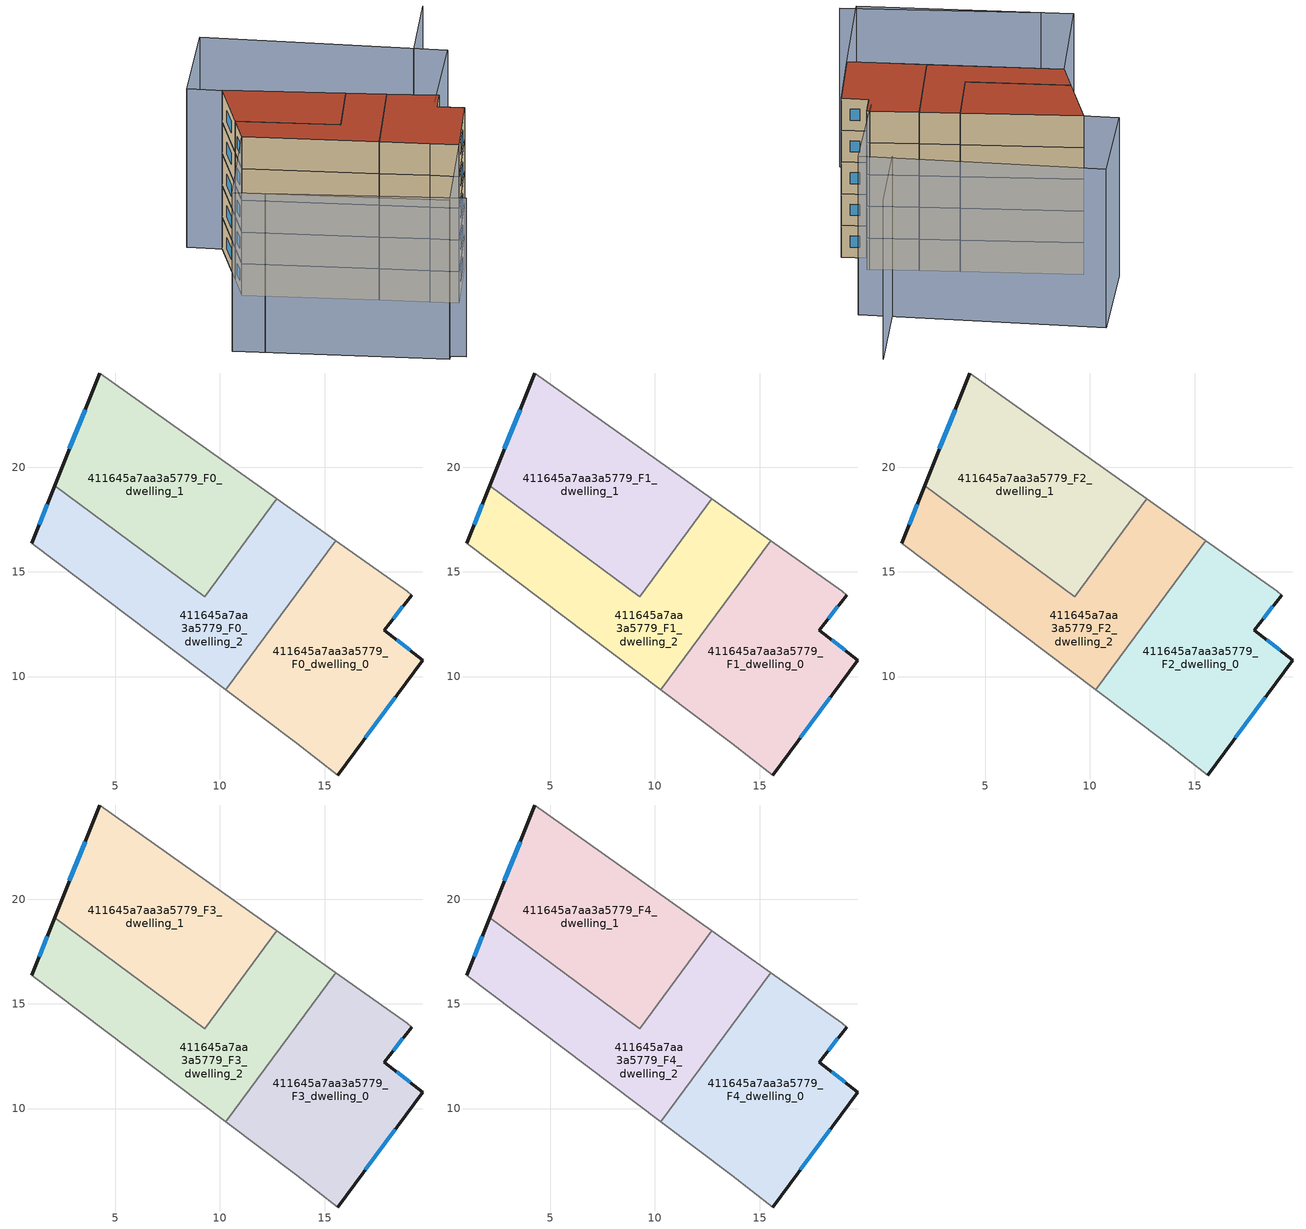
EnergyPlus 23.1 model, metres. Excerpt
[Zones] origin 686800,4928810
411645a7aa3a5779_F0_dwelling_0
 floor ground (EU_floor_Construction): 18.94,14.07 19.16,13.9 17.85,12.22 19.7,10.79 15.63,5.3 13.68,6.81 10.27,9.38 15.54,16.48 z0
 wall outside (EU_wall_Construction): 15.63,5.3 19.7,10.79 17.85,12.22 19.16,13.9 z0:3
 wall adiabatic (EU_wall_Construction): 19.16,13.9 18.94,14.07 15.54,16.48 / 10.27,9.38 13.68,6.81 15.63,5.3 z0:3
 wall to 411645a7aa3a5779_F0_dwelling_2 (EU_wall_Construction): 15.54,16.48 10.27,9.38 z0:3
 window (EU_Window_Construction): 18.28,12.76 18.73,13.35 / 19.1,11.25 18.45,11.75 / 16.95,7.08 18.38,9 z0.98:2.02
411645a7aa3a5779_F0_dwelling_1
 floor ground (EU_floor_Construction): 12.73,18.49 9.27,13.82 2.1,19.12 4.26,24.51 z0
 wall outside (EU_wall_Construction): 4.26,24.51 2.1,19.12 z0:3
 wall adiabatic (EU_wall_Construction): 12.73,18.49 4.26,24.51 z0:3
 wall to 411645a7aa3a5779_F0_dwelling_2 (EU_wall_Construction): 9.27,13.82 12.73,18.49 / 2.1,19.12 9.26,13.82 z0:3
 window (EU_Window_Construction): 3.56,22.76 2.81,20.88 z0.98:2.02
411645a7aa3a5779_F0_dwelling_2
 floor ground (EU_floor_Construction): 15.54,16.48 10.27,9.38 1,16.37 2.1,19.12 9.27,13.82 12.73,18.49 z0
 wall outside (EU_wall_Construction): 2.1,19.12 1,16.37 z0:3
 wall adiabatic (EU_wall_Construction): 15.54,16.48 12.73,18.49 / 1,16.37 10.27,9.38 z0:3
 window (EU_Window_Construction): 1.74,18.23 1.36,17.26 z0.98:2.02
411645a7aa3a5779_F1_dwelling_0
 floor to 411645a7aa3a5779_F0_dwelling_0 (EU_floor_Construction): 18.94,14.07 19.16,13.9 17.85,12.22 19.7,10.79 15.63,5.3 13.68,6.81 10.27,9.38 15.54,16.48 z3
 wall outside (EU_wall_Construction): 15.63,5.3 19.7,10.79 17.85,12.22 19.16,13.9 z3:6
 wall adiabatic (EU_wall_Construction): 19.16,13.9 18.94,14.07 15.54,16.48 / 10.27,9.38 13.68,6.81 15.63,5.3 z3:6
 wall to 411645a7aa3a5779_F1_dwelling_2 (EU_wall_Construction): 15.54,16.48 10.27,9.38 z3:6
 window (EU_Window_Construction): 18.28,12.76 18.73,13.35 / 19.1,11.25 18.45,11.75 / 16.95,7.08 18.38,9 z3.98:5.02
411645a7aa3a5779_F1_dwelling_1
 floor to 411645a7aa3a5779_F0_dwelling_1 (EU_floor_Construction): 12.73,18.49 9.26,13.82 2.1,19.12 4.26,24.51 z3
 wall outside (EU_wall_Construction): 4.26,24.51 2.1,19.12 z3:6
 wall adiabatic (EU_wall_Construction): 12.73,18.49 4.26,24.51 z3:6
 wall to 411645a7aa3a5779_F1_dwelling_2 (EU_wall_Construction): 9.27,13.82 12.73,18.49 / 2.1,19.12 9.26,13.82 z3:6
 window (EU_Window_Construction): 3.56,22.76 2.81,20.88 z3.98:5.02
411645a7aa3a5779_F1_dwelling_2
 floor to 411645a7aa3a5779_F0_dwelling_2 (EU_floor_Construction): 15.54,16.48 10.27,9.38 1,16.37 2.1,19.12 9.26,13.82 12.73,18.49 z3
 wall outside (EU_wall_Construction): 2.1,19.12 1,16.37 z3:6
 wall adiabatic (EU_wall_Construction): 15.54,16.48 12.73,18.49 / 1,16.37 10.27,9.38 z3:6
 window (EU_Window_Construction): 1.74,18.23 1.36,17.26 z3.98:5.02
411645a7aa3a5779_F2_dwelling_0
 floor to 411645a7aa3a5779_F1_dwelling_0 (EU_floor_Construction): 18.94,14.07 19.16,13.9 17.85,12.22 19.7,10.79 15.63,5.3 13.68,6.81 10.27,9.38 15.54,16.48 z6
 wall outside (EU_wall_Construction): 15.63,5.3 19.7,10.79 17.85,12.22 19.16,13.9 z6:9
 wall adiabatic (EU_wall_Construction): 19.16,13.9 18.94,14.07 15.54,16.48 / 10.27,9.38 13.68,6.81 15.63,5.3 z6:9
 wall to 411645a7aa3a5779_F2_dwelling_2 (EU_wall_Construction): 15.54,16.48 10.27,9.38 z6:9
 window (EU_Window_Construction): 18.28,12.76 18.73,13.35 / 19.1,11.25 18.45,11.75 / 16.95,7.08 18.38,9 z6.98:8.02
411645a7aa3a5779_F2_dwelling_1
 floor to 411645a7aa3a5779_F1_dwelling_1 (EU_floor_Construction): 12.73,18.49 9.26,13.82 2.1,19.12 4.26,24.51 z6
 wall outside (EU_wall_Construction): 4.26,24.51 2.1,19.12 z6:9
 wall adiabatic (EU_wall_Construction): 12.73,18.49 4.26,24.51 z6:9
 wall to 411645a7aa3a5779_F2_dwelling_2 (EU_wall_Construction): 9.27,13.82 12.73,18.49 / 2.1,19.12 9.26,13.82 z6:9
 window (EU_Window_Construction): 3.56,22.76 2.81,20.88 z6.98:8.02
411645a7aa3a5779_F2_dwelling_2
 floor to 411645a7aa3a5779_F1_dwelling_2 (EU_floor_Construction): 15.54,16.48 10.27,9.38 1,16.37 2.1,19.12 9.26,13.82 12.73,18.49 z6
 wall outside (EU_wall_Construction): 2.1,19.12 1,16.37 z6:9
 wall adiabatic (EU_wall_Construction): 15.54,16.48 12.73,18.49 / 1,16.37 10.27,9.38 z6:9
 window (EU_Window_Construction): 1.74,18.23 1.36,17.26 z6.98:8.02
411645a7aa3a5779_F3_dwelling_0
 floor to 411645a7aa3a5779_F2_dwelling_0 (EU_floor_Construction): 18.94,14.07 19.16,13.9 17.85,12.22 19.7,10.79 15.63,5.3 13.68,6.81 10.27,9.38 15.54,16.48 z9
 wall outside (EU_wall_Construction): 15.63,5.3 19.7,10.79 17.85,12.22 19.16,13.9 z9:12
 wall adiabatic (EU_wall_Construction): 19.16,13.9 18.94,14.07 15.54,16.48 / 10.27,9.38 13.68,6.81 15.63,5.3 z9:12
 wall to 411645a7aa3a5779_F3_dwelling_2 (EU_wall_Construction): 15.54,16.48 10.27,9.38 z9:12
 window (EU_Window_Construction): 18.28,12.76 18.73,13.35 / 19.1,11.25 18.45,11.75 / 16.95,7.08 18.38,9 z9.98:11.02
411645a7aa3a5779_F3_dwelling_1
 floor to 411645a7aa3a5779_F2_dwelling_1 (EU_floor_Construction): 12.73,18.49 9.26,13.82 2.1,19.12 4.26,24.51 z9
 wall outside (EU_wall_Construction): 4.26,24.51 2.1,19.12 z9:12
 wall adiabatic (EU_wall_Construction): 12.73,18.49 4.26,24.51 z9:12
 wall to 411645a7aa3a5779_F3_dwelling_2 (EU_wall_Construction): 9.27,13.82 12.73,18.49 / 2.1,19.12 9.26,13.82 z9:12
 window (EU_Window_Construction): 3.56,22.76 2.81,20.88 z9.98:11.02
411645a7aa3a5779_F3_dwelling_2
 floor to 411645a7aa3a5779_F2_dwelling_2 (EU_floor_Construction): 15.54,16.48 10.27,9.38 1,16.37 2.1,19.12 9.26,13.82 12.73,18.49 z9
 wall outside (EU_wall_Construction): 2.1,19.12 1,16.37 z9:12
 wall adiabatic (EU_wall_Construction): 15.54,16.48 12.73,18.49 / 1,16.37 10.27,9.38 z9:12
 window (EU_Window_Construction): 1.74,18.23 1.36,17.26 z9.98:11.02
411645a7aa3a5779_F4_dwelling_0
 floor to 411645a7aa3a5779_F3_dwelling_0 (EU_floor_Construction): 18.94,14.07 19.16,13.9 17.85,12.22 19.7,10.79 15.63,5.3 13.68,6.81 10.27,9.38 15.54,16.48 z12
 wall outside (EU_wall_Construction): 15.63,5.3 19.7,10.79 17.85,12.22 19.16,13.9 z12:15
 wall adiabatic (EU_wall_Construction): 19.16,13.9 18.94,14.07 15.54,16.48 / 10.27,9.38 13.68,6.81 15.63,5.3 z12:15
 wall to 411645a7aa3a5779_F4_dwelling_2 (EU_wall_Construction): 15.54,16.48 10.27,9.38 z12:15
 window (EU_Window_Construction): 18.28,12.76 18.73,13.35 / 19.1,11.25 18.45,11.75 / 16.95,7.08 18.38,9 z12.98:14.02
 roof outside (EU_roof_Construction): 15.63,5.3 19.7,10.79 17.85,12.22 19.16,13.9 18.94,14.07 15.54,16.48 10.27,9.38 13.68,6.81 z15
411645a7aa3a5779_F4_dwelling_1
 floor to 411645a7aa3a5779_F3_dwelling_1 (EU_floor_Construction): 12.73,18.49 9.26,13.82 2.1,19.12 4.26,24.51 z12
 wall outside (EU_wall_Construction): 4.26,24.51 2.1,19.12 z12:15
 wall adiabatic (EU_wall_Construction): 12.73,18.49 4.26,24.51 z12:15
 wall to 411645a7aa3a5779_F4_dwelling_2 (EU_wall_Construction): 9.27,13.82 12.73,18.49 / 2.1,19.12 9.26,13.82 z12:15
 window (EU_Window_Construction): 3.56,22.76 2.81,20.88 z12.98:14.02
 roof outside (EU_roof_Construction): 9.27,13.82 12.73,18.49 4.26,24.51 2.1,19.12 z15
411645a7aa3a5779_F4_dwelling_2
 floor to 411645a7aa3a5779_F3_dwelling_2 (EU_floor_Construction): 15.54,16.48 10.27,9.38 1,16.37 2.1,19.12 9.26,13.82 12.73,18.49 z12
 wall outside (EU_wall_Construction): 2.1,19.12 1,16.37 z12:15
 wall adiabatic (EU_wall_Construction): 15.54,16.48 12.73,18.49 / 1,16.37 10.27,9.38 z12:15
 window (EU_Window_Construction): 1.74,18.23 1.36,17.26 z12.98:14.02
 roof outside (EU_roof_Construction): 10.27,9.38 15.54,16.48 12.73,18.49 9.27,13.82 2.1,19.12 1,16.37 z15
shading: -2.99,6.43 10.82,-3.36 / 26.89,28.58 21.9,22.24 / 1,16.37 15.65,5.32 / 15.65,5.32 9.43,-2.93 / 9.43,-2.93 -5.22,8.11 / -5.22,8.11 1,16.37 / 24.26,20.59 18.2,13.16 / 18.2,13.16 1.91,26.42 / 1.91,26.42 7.97,33.86 / 7.97,33.86 24.26,20.59 z0:15
[Building]
EU S2 Campaign: North Axis=0; Terrain=City; Solar Distribution=FullExterior
[Site:Location]
Bologna: Latitude=44.5; Longitude=11.25; Time Zone=1; Elevation=37
[SizingPeriod:WeatherFileDays]
AnnualSizingPeriod: Begin Month=1; Begin Day of Month=1; End Month=12; End Day of Month=31; Day of Week for Start Day=Monday; Use Weather File Daylight Saving Period=No; Use Weather File Rain and Snow Indicators=No
[MATERIAL]
EU_InternalMass_Material: Roughness=MediumRough; Thickness=0.1; Conductivity=1; Density=1800; Specific Heat=900; Thermal Absorptance=0.9; Solar Absorptance=0.7; Visible Absorptance=0.7
[MATERIAL:NOMASS] Roughness=MediumRough; Thermal Absorptance=0.9; Solar Absorptance=0.7; Visible Absorptance=0.7
Name | Thermal Resistance
EU_wall_NoMass | 0.905828
EU_roof_NoMass | 0.37593
EU_floor_NoMass | 0.67114
[WINDOWMATERIAL:SIMPLEGLAZINGSYSTEM]
EU_Window_SimpleGlazing: UFactor=4.52486; Solar Heat Gain Coefficient=0.85; Visible Transmittance=0.85
[CONSTRUCTION]
EU_wall_Construction: EU_wall_NoMass
EU_roof_Construction: EU_roof_NoMass
EU_floor_Construction: EU_floor_NoMass
EU_Window_Construction: EU_Window_SimpleGlazing
EU_InternalMass_Construction: EU_InternalMass_Material
[ZONE] Type=1; Multiplier=1; Ceiling Height=autocalculate; Floor Area=autocalculate; Part of Total Floor Area=Yes
Name | Volume
411645a7aa3a5779_F0_dwelling_0; 411645a7aa3a5779_F1_dwelling_0; 411645a7aa3a5779_F2_dwelling_0; 411645a7aa3a5779_F3_dwelling_0; 411645a7aa3a5779_F4_dwelling_0 | 165.553
411645a7aa3a5779_F0_dwelling_1; 411645a7aa3a5779_F1_dwelling_1; 411645a7aa3a5779_F2_dwelling_1; 411645a7aa3a5779_F3_dwelling_1; 411645a7aa3a5779_F4_dwelling_1 | 165.559
411645a7aa3a5779_F0_dwelling_2 | 165.56
411645a7aa3a5779_F1_dwelling_2; 411645a7aa3a5779_F2_dwelling_2; 411645a7aa3a5779_F3_dwelling_2; 411645a7aa3a5779_F4_dwelling_2 | 165.558
[INTERNALMASS] Construction=EU_InternalMass_Construction
Name | Zone or ZoneList | Surface Area
411645a7aa3a5779_F0_dwelling_0_EU_InternalMass | 411645a7aa3a5779_F0_dwelling_0 | 55.1851
411645a7aa3a5779_F0_dwelling_1_EU_InternalMass | 411645a7aa3a5779_F0_dwelling_1 | 55.184
411645a7aa3a5779_F0_dwelling_2_EU_InternalMass | 411645a7aa3a5779_F0_dwelling_2 | 55.1863
411645a7aa3a5779_F1_dwelling_0_EU_InternalMass | 411645a7aa3a5779_F1_dwelling_0 | 55.1851
411645a7aa3a5779_F1_dwelling_1_EU_InternalMass | 411645a7aa3a5779_F1_dwelling_1 | 55.184
411645a7aa3a5779_F1_dwelling_2_EU_InternalMass | 411645a7aa3a5779_F1_dwelling_2 | 55.1863
411645a7aa3a5779_F2_dwelling_0_EU_InternalMass | 411645a7aa3a5779_F2_dwelling_0 | 55.1851
411645a7aa3a5779_F2_dwelling_1_EU_InternalMass | 411645a7aa3a5779_F2_dwelling_1 | 55.184
411645a7aa3a5779_F2_dwelling_2_EU_InternalMass | 411645a7aa3a5779_F2_dwelling_2 | 55.1863
411645a7aa3a5779_F3_dwelling_0_EU_InternalMass | 411645a7aa3a5779_F3_dwelling_0 | 55.1851
411645a7aa3a5779_F3_dwelling_1_EU_InternalMass | 411645a7aa3a5779_F3_dwelling_1 | 55.184
411645a7aa3a5779_F3_dwelling_2_EU_InternalMass | 411645a7aa3a5779_F3_dwelling_2 | 55.1863
411645a7aa3a5779_F4_dwelling_0_EU_InternalMass | 411645a7aa3a5779_F4_dwelling_0 | 55.1851
411645a7aa3a5779_F4_dwelling_1_EU_InternalMass | 411645a7aa3a5779_F4_dwelling_1 | 55.184
411645a7aa3a5779_F4_dwelling_2_EU_InternalMass | 411645a7aa3a5779_F4_dwelling_2 | 55.1863
[OTHEREQUIPMENT] Fuel Type=Electricity; Design Level Calculation Method=Watts/Area; Power per Zone Floor Area=1; Fraction Latent=0; Fraction Radiant=0; Fraction Lost=0; Carbon Dioxide Generation Rate=0; EndUse Subcategory=EU_Step8_InternalGains
Name | Zone or ZoneList or Space or SpaceList | Schedule
EU_Step8_InternalGain_411645a7aa3a5779_F0_dwelling_0_f000 | 411645a7aa3a5779_F0_dwelling_0 | EU_Step8_GainSchedule_411645a7aa3a5779_F0_dwelling_0_f000
EU_Step8_InternalGain_411645a7aa3a5779_F0_dwelling_1_f000 | 411645a7aa3a5779_F0_dwelling_1 | EU_Step8_GainSchedule_411645a7aa3a5779_F0_dwelling_1_f000
EU_Step8_InternalGain_411645a7aa3a5779_F0_dwelling_2_f000 | 411645a7aa3a5779_F0_dwelling_2 | EU_Step8_GainSchedule_411645a7aa3a5779_F0_dwelling_2_f000
EU_Step8_InternalGain_411645a7aa3a5779_F1_dwelling_0_f000 | 411645a7aa3a5779_F1_dwelling_0 | EU_Step8_GainSchedule_411645a7aa3a5779_F1_dwelling_0_f000
EU_Step8_InternalGain_411645a7aa3a5779_F1_dwelling_1_f000 | 411645a7aa3a5779_F1_dwelling_1 | EU_Step8_GainSchedule_411645a7aa3a5779_F1_dwelling_1_f000
EU_Step8_InternalGain_411645a7aa3a5779_F1_dwelling_2_f000 | 411645a7aa3a5779_F1_dwelling_2 | EU_Step8_GainSchedule_411645a7aa3a5779_F1_dwelling_2_f000
EU_Step8_InternalGain_411645a7aa3a5779_F2_dwelling_0_f000 | 411645a7aa3a5779_F2_dwelling_0 | EU_Step8_GainSchedule_411645a7aa3a5779_F2_dwelling_0_f000
EU_Step8_InternalGain_411645a7aa3a5779_F2_dwelling_1_f000 | 411645a7aa3a5779_F2_dwelling_1 | EU_Step8_GainSchedule_411645a7aa3a5779_F2_dwelling_1_f000
EU_Step8_InternalGain_411645a7aa3a5779_F2_dwelling_2_f000 | 411645a7aa3a5779_F2_dwelling_2 | EU_Step8_GainSchedule_411645a7aa3a5779_F2_dwelling_2_f000
EU_Step8_InternalGain_411645a7aa3a5779_F3_dwelling_0_f000 | 411645a7aa3a5779_F3_dwelling_0 | EU_Step8_GainSchedule_411645a7aa3a5779_F3_dwelling_0_f000
EU_Step8_InternalGain_411645a7aa3a5779_F3_dwelling_1_f000 | 411645a7aa3a5779_F3_dwelling_1 | EU_Step8_GainSchedule_411645a7aa3a5779_F3_dwelling_1_f000
EU_Step8_InternalGain_411645a7aa3a5779_F3_dwelling_2_f000 | 411645a7aa3a5779_F3_dwelling_2 | EU_Step8_GainSchedule_411645a7aa3a5779_F3_dwelling_2_f000
EU_Step8_InternalGain_411645a7aa3a5779_F4_dwelling_0_f000 | 411645a7aa3a5779_F4_dwelling_0 | EU_Step8_GainSchedule_411645a7aa3a5779_F4_dwelling_0_f000
EU_Step8_InternalGain_411645a7aa3a5779_F4_dwelling_1_f000 | 411645a7aa3a5779_F4_dwelling_1 | EU_Step8_GainSchedule_411645a7aa3a5779_F4_dwelling_1_f000
EU_Step8_InternalGain_411645a7aa3a5779_F4_dwelling_2_f000 | 411645a7aa3a5779_F4_dwelling_2 | EU_Step8_GainSchedule_411645a7aa3a5779_F4_dwelling_2_f000
[ZONEVENTILATION:DESIGNFLOWRATE] Schedule=EU_AlwaysOn; Design Flow Rate Calculation Method=AirChanges/Hour; Air Changes per Hour=0.73129; Ventilation Type=Natural; Fan Pressure Rise=0; Fan Total Efficiency=1; Constant Term Coefficient=1; Temperature Term Coefficient=0; Velocity Term Coefficient=0; Velocity Squared Term Coefficient=0; Minimum Indoor Temperature=-100; Maximum Indoor Temperature=100; Delta Temperature=-100; Minimum Outdoor Temperature=-100; Maximum Outdoor Temperature=100; Maximum Wind Speed=40
Name | Zone or ZoneList or Space or SpaceList
EU_ConstantAir_411645a7aa3a5779_F0_dwelling_0 | 411645a7aa3a5779_F0_dwelling_0
EU_ConstantAir_411645a7aa3a5779_F0_dwelling_1 | 411645a7aa3a5779_F0_dwelling_1
EU_ConstantAir_411645a7aa3a5779_F0_dwelling_2 | 411645a7aa3a5779_F0_dwelling_2
EU_ConstantAir_411645a7aa3a5779_F1_dwelling_0 | 411645a7aa3a5779_F1_dwelling_0
EU_ConstantAir_411645a7aa3a5779_F1_dwelling_1 | 411645a7aa3a5779_F1_dwelling_1
EU_ConstantAir_411645a7aa3a5779_F1_dwelling_2 | 411645a7aa3a5779_F1_dwelling_2
EU_ConstantAir_411645a7aa3a5779_F2_dwelling_0 | 411645a7aa3a5779_F2_dwelling_0
EU_ConstantAir_411645a7aa3a5779_F2_dwelling_1 | 411645a7aa3a5779_F2_dwelling_1
EU_ConstantAir_411645a7aa3a5779_F2_dwelling_2 | 411645a7aa3a5779_F2_dwelling_2
EU_ConstantAir_411645a7aa3a5779_F3_dwelling_0 | 411645a7aa3a5779_F3_dwelling_0
EU_ConstantAir_411645a7aa3a5779_F3_dwelling_1 | 411645a7aa3a5779_F3_dwelling_1
EU_ConstantAir_411645a7aa3a5779_F3_dwelling_2 | 411645a7aa3a5779_F3_dwelling_2
EU_ConstantAir_411645a7aa3a5779_F4_dwelling_0 | 411645a7aa3a5779_F4_dwelling_0
EU_ConstantAir_411645a7aa3a5779_F4_dwelling_1 | 411645a7aa3a5779_F4_dwelling_1
EU_ConstantAir_411645a7aa3a5779_F4_dwelling_2 | 411645a7aa3a5779_F4_dwelling_2
[HVACTEMPLATE:THERMOSTAT] Constant Heating Setpoint=20; Constant Cooling Setpoint=50
EU_HeatOnly_411645a7aa3a5779_F0_dwelling_0; EU_HeatOnly_411645a7aa3a5779_F0_dwelling_1; EU_HeatOnly_411645a7aa3a5779_F0_dwelling_2; EU_HeatOnly_411645a7aa3a5779_F1_dwelling_0; EU_HeatOnly_411645a7aa3a5779_F1_dwelling_1; EU_HeatOnly_411645a7aa3a5779_F1_dwelling_2; EU_HeatOnly_411645a7aa3a5779_F2_dwelling_0; EU_HeatOnly_411645a7aa3a5779_F2_dwelling_1; EU_HeatOnly_411645a7aa3a5779_F2_dwelling_2; EU_HeatOnly_411645a7aa3a5779_F3_dwelling_0; EU_HeatOnly_411645a7aa3a5779_F3_dwelling_1; EU_HeatOnly_411645a7aa3a5779_F3_dwelling_2; EU_HeatOnly_411645a7aa3a5779_F4_dwelling_0; EU_HeatOnly_411645a7aa3a5779_F4_dwelling_1; EU_HeatOnly_411645a7aa3a5779_F4_dwelling_2
[HVACTEMPLATE:ZONE:IDEALLOADSAIRSYSTEM] System Availability Schedule=EU_AlwaysOn; Maximum Heating Supply Air Temperature=50; Minimum Cooling Supply Air Temperature=13; Maximum Heating Supply Air Humidity Ratio=0.0156; Minimum Cooling Supply Air Humidity Ratio=0.0077; Heating Limit=NoLimit; Cooling Limit=NoLimit; Heating Availability Schedule=EU_AlwaysOn; Cooling Availability Schedule=EU_CoolingOff; Dehumidification Control Type=ConstantSensibleHeatRatio; Cooling Sensible Heat Ratio=0.7; Dehumidification Setpoint=60; Humidification Control Type=None; Humidification Setpoint=30; Outdoor Air Method=None; Outdoor Air Flow Rate per Person=0.00944; Outdoor Air Flow Rate per Zone Floor Area=0; Outdoor Air Flow Rate per Zone=0; Demand Controlled Ventilation Type=None; Outdoor Air Economizer Type=NoEconomizer; Heat Recovery Type=None; Sensible Heat Recovery Effectiveness=0.7; Latent Heat Recovery Effectiveness=0.65
Name | Template Thermostat
411645a7aa3a5779_F0_dwelling_0 | EU_HeatOnly_411645a7aa3a5779_F0_dwelling_0
411645a7aa3a5779_F0_dwelling_1 | EU_HeatOnly_411645a7aa3a5779_F0_dwelling_1
411645a7aa3a5779_F0_dwelling_2 | EU_HeatOnly_411645a7aa3a5779_F0_dwelling_2
411645a7aa3a5779_F1_dwelling_0 | EU_HeatOnly_411645a7aa3a5779_F1_dwelling_0
411645a7aa3a5779_F1_dwelling_1 | EU_HeatOnly_411645a7aa3a5779_F1_dwelling_1
411645a7aa3a5779_F1_dwelling_2 | EU_HeatOnly_411645a7aa3a5779_F1_dwelling_2
411645a7aa3a5779_F2_dwelling_0 | EU_HeatOnly_411645a7aa3a5779_F2_dwelling_0
411645a7aa3a5779_F2_dwelling_1 | EU_HeatOnly_411645a7aa3a5779_F2_dwelling_1
411645a7aa3a5779_F2_dwelling_2 | EU_HeatOnly_411645a7aa3a5779_F2_dwelling_2
411645a7aa3a5779_F3_dwelling_0 | EU_HeatOnly_411645a7aa3a5779_F3_dwelling_0
411645a7aa3a5779_F3_dwelling_1 | EU_HeatOnly_411645a7aa3a5779_F3_dwelling_1
411645a7aa3a5779_F3_dwelling_2 | EU_HeatOnly_411645a7aa3a5779_F3_dwelling_2
411645a7aa3a5779_F4_dwelling_0 | EU_HeatOnly_411645a7aa3a5779_F4_dwelling_0
411645a7aa3a5779_F4_dwelling_1 | EU_HeatOnly_411645a7aa3a5779_F4_dwelling_1
411645a7aa3a5779_F4_dwelling_2 | EU_HeatOnly_411645a7aa3a5779_F4_dwelling_2
[SIZING:ZONE] Zone Cooling Design Supply Air Temperature Input Method=SupplyAirTemperature; Zone Cooling Design Supply Air Temperature=13; Zone Heating Design Supply Air Temperature Input Method=SupplyAirTemperature; Zone Heating Design Supply Air Temperature=50; Zone Cooling Design Supply Air Humidity Ratio=0.008; Zone Heating Design Supply Air Humidity Ratio=0.008; Cooling Design Air Flow Method=DesignDay; Cooling Design Air Flow Rate=0; Cooling Minimum Air Flow per Zone Floor Area=0.000762; Cooling Minimum Air Flow=0; Cooling Minimum Air Flow Fraction=0.2; Heating Design Air Flow Method=DesignDay; Heating Design Air Flow Rate=0; Heating Maximum Air Flow per Zone Floor Area=0.002032; Heating Maximum Air Flow=0.141576; Heating Maximum Air Flow Fraction=0.3; Account for Dedicated Outdoor Air System=No; Dedicated Outdoor Air System Control Strategy=NeutralSupplyAir; Dedicated Outdoor Air Low Setpoint Temperature for Design=autosize; Dedicated Outdoor Air High Setpoint Temperature for Design=autosize; Zone Load Sizing Method=Sensible Load Only No Latent Load; Zone Latent Cooling Design Supply Air Humidity Ratio Input Method=HumidityRatioDifference; Zone Cooling Design Supply Air Humidity Ratio Difference=0.005; Zone Latent Heating Design Supply Air Humidity Ratio Input Method=HumidityRatioDifference; Zone Humidification Design Supply Air Humidity Ratio Difference=0.005
411645a7aa3a5779_F0_dwelling_0; 411645a7aa3a5779_F0_dwelling_1; 411645a7aa3a5779_F0_dwelling_2; 411645a7aa3a5779_F1_dwelling_0; 411645a7aa3a5779_F1_dwelling_1; 411645a7aa3a5779_F1_dwelling_2; 411645a7aa3a5779_F2_dwelling_0; 411645a7aa3a5779_F2_dwelling_1; 411645a7aa3a5779_F2_dwelling_2; 411645a7aa3a5779_F3_dwelling_0; 411645a7aa3a5779_F3_dwelling_1; 411645a7aa3a5779_F3_dwelling_2; 411645a7aa3a5779_F4_dwelling_0; 411645a7aa3a5779_F4_dwelling_1; 411645a7aa3a5779_F4_dwelling_2
[SCHEDULE:CONSTANT]
Name | Hourly Value
EU_AlwaysOn | 1
EU_CoolingOff | 0
[SCHEDULE:FILE] Column Number=1; Rows to Skip at Top=0; Number of Hours of Data=8760; Column Separator=Comma; Interpolate to Timestep=No; Minutes per Item=60; Adjust Schedule for Daylight Savings=Yes
Name | File
EU_Step8_GainSchedule_411645a7aa3a5779_F0_dwelling_0_f000 | ../../schedules/411645a7aa3a5779/411645a7aa3a5779_F0_dwelling_0_f000_gain.csv
EU_Step8_GainSchedule_411645a7aa3a5779_F0_dwelling_1_f000 | ../../schedules/411645a7aa3a5779/411645a7aa3a5779_F0_dwelling_1_f000_gain.csv
EU_Step8_GainSchedule_411645a7aa3a5779_F0_dwelling_2_f000 | ../../schedules/411645a7aa3a5779/411645a7aa3a5779_F0_dwelling_2_f000_gain.csv
EU_Step8_GainSchedule_411645a7aa3a5779_F1_dwelling_0_f000 | ../../schedules/411645a7aa3a5779/411645a7aa3a5779_F1_dwelling_0_f000_gain.csv
EU_Step8_GainSchedule_411645a7aa3a5779_F1_dwelling_1_f000 | ../../schedules/411645a7aa3a5779/411645a7aa3a5779_F1_dwelling_1_f000_gain.csv
EU_Step8_GainSchedule_411645a7aa3a5779_F1_dwelling_2_f000 | ../../schedules/411645a7aa3a5779/411645a7aa3a5779_F1_dwelling_2_f000_gain.csv
EU_Step8_GainSchedule_411645a7aa3a5779_F2_dwelling_0_f000 | ../../schedules/411645a7aa3a5779/411645a7aa3a5779_F2_dwelling_0_f000_gain.csv
EU_Step8_GainSchedule_411645a7aa3a5779_F2_dwelling_1_f000 | ../../schedules/411645a7aa3a5779/411645a7aa3a5779_F2_dwelling_1_f000_gain.csv
EU_Step8_GainSchedule_411645a7aa3a5779_F2_dwelling_2_f000 | ../../schedules/411645a7aa3a5779/411645a7aa3a5779_F2_dwelling_2_f000_gain.csv
EU_Step8_GainSchedule_411645a7aa3a5779_F3_dwelling_0_f000 | ../../schedules/411645a7aa3a5779/411645a7aa3a5779_F3_dwelling_0_f000_gain.csv
EU_Step8_GainSchedule_411645a7aa3a5779_F3_dwelling_1_f000 | ../../schedules/411645a7aa3a5779/411645a7aa3a5779_F3_dwelling_1_f000_gain.csv
EU_Step8_GainSchedule_411645a7aa3a5779_F3_dwelling_2_f000 | ../../schedules/411645a7aa3a5779/411645a7aa3a5779_F3_dwelling_2_f000_gain.csv
EU_Step8_GainSchedule_411645a7aa3a5779_F4_dwelling_0_f000 | ../../schedules/411645a7aa3a5779/411645a7aa3a5779_F4_dwelling_0_f000_gain.csv
EU_Step8_GainSchedule_411645a7aa3a5779_F4_dwelling_1_f000 | ../../schedules/411645a7aa3a5779/411645a7aa3a5779_F4_dwelling_1_f000_gain.csv
EU_Step8_GainSchedule_411645a7aa3a5779_F4_dwelling_2_f000 | ../../schedules/411645a7aa3a5779/411645a7aa3a5779_F4_dwelling_2_f000_gain.csv
